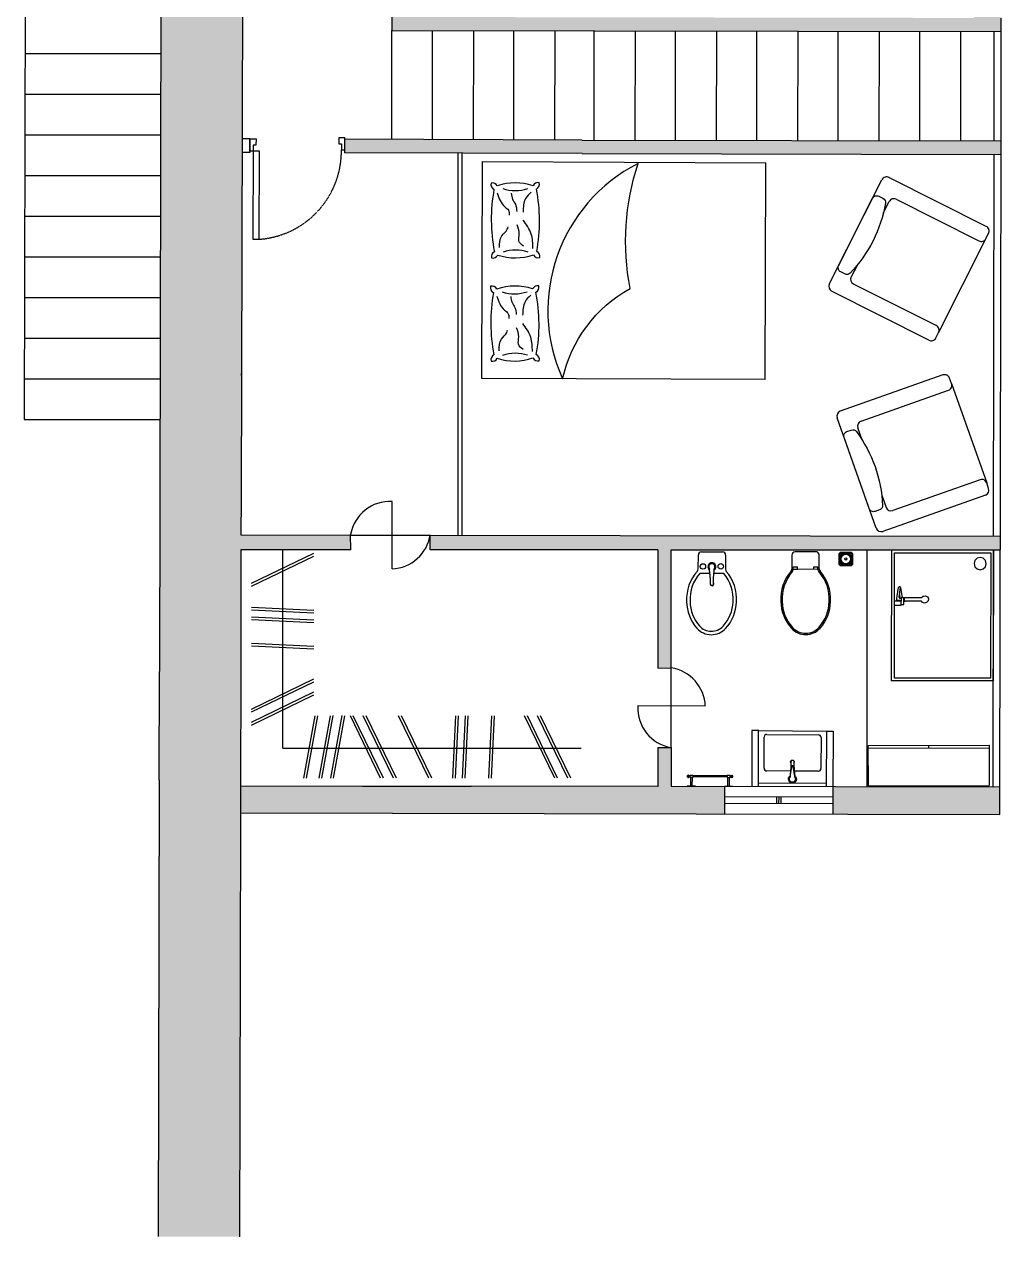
# Model space of a CAD drawing. Header units: millimetres. Extents: x 10227 to 13232, y 2 to 9351.
# Drawn here: x 10227 to 10948, y 585 to 1480 of the extents above; entities that cross this region are included whole.
import ezdxf

# ---------------------------------------------------------------- set-up
doc = ezdxf.new("R2010")
doc.units = ezdxf.units.MM
doc.linetypes.add('HIDDEN', pattern=[0.375, 0.25, -0.125])
for name, color, linetype in [('A-DOOR-FULL', 3, 'Continuous'), ('A-FLOOR-STRS', 3, 'Continuous'), ('A-FURN', 9, 'Continuous'), ('A-GLAZ-FULL', 4, 'Continuous'), ('A-WALL-FULL-EXTR', 1, 'Continuous'), ('A-WALL-FULL-INTR', 2, 'Continuous'), ('campiture muri sezionati', 253, 'Continuous')]:
    doc.layers.add(name, color=color, linetype=linetype)

msp = doc.modelspace()

# ---------------------------------------------------------------- hatches: boundary and pattern name
at = {"layer": 'campiture muri sezionati', "true_color": 0x636466}
h = msp.add_hatch(color=251, dxfattribs=at)
h.dxf.hatch_style = 1
h.paths.add_polyline_path([(10328.37, 1789.99), (10328.21, 1709.02), (10326.81, 1002.22), (10326.66, 922.22), (10325.99, 585.39), (10385.99, 585.28), (10386.38, 781.87), (10386.61, 897.98), (10386.65, 897.98), (10386.65, 917.98), (10386.81, 1002.1), (10387.07, 1129.4), (10387.88, 1385.23), (10387.81, 1385.23), (10387.84, 1395.23), (10388.37, 1550.7), (10388.31, 1550.7), (10388.34, 1559.7), (10388.91, 1708.9), (10388.96, 1774.82), (10388.96, 1784.82), (10388.95, 1789.81), (10380.16, 1789.79)])
h = msp.add_hatch(color=251, dxfattribs=at)
h.dxf.hatch_style = 1
h.paths.add_polyline_path([(10463.58, 1394.97), (10463.55, 1387.09), (10463.44, 1387.09), (10463.44, 1384.97), (10638.6, 1384.37), (10947.5, 1383.75), (10947.48, 1393.76), (10638.62, 1394.37)])
h.paths.add_polyline_path([(10927.99, 1563.59), (10927.66, 1484.5), (10499.17, 1485.22), (10498.37, 1485.22), (10498.24, 1475.36), (10498.24, 1475.22), (10947.66, 1474.49), (10947.66, 1484.36), (10948, 1563.5)])
h = msp.add_hatch(color=251, dxfattribs=at)
h.dxf.hatch_style = 1
h.paths.add_polyline_path([(10387.01, 1103.15), (10386.99, 1092.17), (10467.92, 1092.17), (10467.8, 1102.99)])
h = msp.add_hatch(color=251, dxfattribs=at)
h.dxf.hatch_style = 1
h.paths.add_polyline_path([(10526.53, 1102.88), (10526.51, 1092.17), (10694.29, 1092.17), (10694.48, 1004.85), (10704.31, 1004.93), (10704.34, 1091.98), (10946.95, 1092.1), (10946.96, 1102.05)])
h = msp.add_hatch(color=251, dxfattribs=at)
h.dxf.hatch_style = 1
h.paths.add_polyline_path([(10743.49, 897.28), (10743.53, 917.28), (10704.17, 917.35), (10704.17, 946.15), (10694.47, 946.15), (10694.47, 917.37), (10556.65, 917.65), (10476.61, 917.8), (10386.65, 917.98), (10386.65, 897.98)])
h = msp.add_hatch(color=251, dxfattribs=at)
h.dxf.hatch_style = 1
h.paths.add_polyline_path([(10946.57, 896.87), (10946.61, 916.87), (10823.53, 917.12), (10823.49, 897.12)])

# ---------------------------------------------------------------- linework, layer by layer
for p, q in [((10848.48, 1092.05), (10848.48, 917.07)), ((10894.14, 945.91), (10894.13, 947.85)), ((10938.64, 947.96), (10938.75, 918.29))]:
    msp.add_line(p, q)
at = {"layer": 'A-DOOR-FULL', "ltscale": 0.1}
for p, q in [((10498.41, 1078.05), (10498.52, 1127.82)), ((10729.42, 976.76), (10679.65, 976.88))]:
    msp.add_line(p, q, dxfattribs=at)
at = {"layer": 'A-DOOR-FULL'}
for p, q in [((10467.8, 1102.99), (10526.53, 1102.88)), ((10704.17, 946.15), (10704.31, 1004.93))]:
    msp.add_line(p, q, dxfattribs=at)
for points in [[(10461.05, 1387.1), (10463.55, 1387.09), (10463.58, 1396.09), (10459.08, 1396.1), (10459.07, 1391.6), (10461.07, 1391.6), (10461.05, 1387.1)], [(10396.07, 1386.2), (10393.57, 1386.21), (10393.6, 1395.21), (10398.1, 1395.19), (10398.08, 1390.69), (10396.08, 1390.7), (10396.07, 1386.2)], [(10400.36, 1321.18), (10400.57, 1386.18), (10396.07, 1386.2), (10395.86, 1321.2), (10400.36, 1321.18)]]:
    msp.add_lwpolyline(points, dxfattribs=at)
at = {"layer": 'A-DOOR-FULL', "linetype": 'HIDDEN'}
msp.add_arc((10395.77, 1386.33), 65.3, 274.02475, 0.676, dxfattribs=at)
at = {"layer": 'A-DOOR-FULL', "ltscale": 0.1}
for centre, start, end in [((10497.13, 1098.05), 87.31489, 169.8739), ((10497.15, 1107.82), 272.41845, 350.99411), ((10699.65, 975.5), 2.41845, 80.99411), ((10709.41, 975.48), 177.31489, 259.8739)]:
    msp.add_arc(centre, 29.8, start, end, dxfattribs=at)
at = {"layer": 'A-FLOOR-STRS'}
for p, q in [((10228.37, 1789.72), (10227.2, 1188.34)), ((10498.24, 1394.85), (10498.24, 1475.22)), ((10528.21, 1394.75), (10528.21, 1475.18)), ((10558.37, 1475.32), (10558.21, 1394.6)), ((10588.2, 1394.47), (10588.2, 1475.08)), ((10618.36, 1475.13), (10618.2, 1394.41)), ((10647.5, 1394.35), (10647.5, 1475.06)), ((10677.66, 1475.01), (10677.5, 1394.29)), ((10707.5, 1394.23), (10707.5, 1474.94)), ((10737.66, 1474.89), (10737.5, 1394.17)), ((10767.49, 1394.11), (10767.49, 1474.82)), ((10797.65, 1474.77), (10797.49, 1394.05)), ((10827.49, 1393.99), (10827.49, 1474.7)), ((10857.65, 1474.66), (10857.49, 1393.94)), ((10887.49, 1393.88), (10887.49, 1474.59)), ((10917.65, 1474.54), (10917.49, 1393.82)), ((10227.73, 1458.34), (10327.72, 1458.14)), ((10227.67, 1428.34), (10327.66, 1428.14)), ((10227.61, 1398.34), (10327.6, 1398.14)), ((10227.55, 1368.34), (10327.54, 1368.14)), ((10227.49, 1338.34), (10327.48, 1338.15)), ((10227.43, 1308.34), (10327.42, 1308.15)), ((10227.37, 1278.34), (10327.36, 1278.15)), ((10227.31, 1248.34), (10327.3, 1248.15)), ((10227.26, 1218.34), (10327.24, 1218.15)), ((10227.2, 1188.34), (10327.18, 1188.34))]:
    msp.add_line(p, q, dxfattribs=at)
at = {"layer": 'A-FURN'}
for p, q in [((10547.07, 1102.88), (10547.07, 1384.75)), ((10550.11, 1103.16), (10550.11, 1384.74)), ((10564.61, 1218.47), (10565.14, 1378.47)), ((10565.14, 1378.47), (10774.14, 1377.69)), ((10773.61, 1217.69), (10774.14, 1377.69)), ((10820.86, 1288.06), (10859.69, 1365.13)), ((10860.68, 1340.42), (10865, 1349.01)), ((10936.35, 1321.7), (10901.38, 1252.3)), ((10894.27, 1246.76), (10822.57, 1282.89)), ((10773.61, 1217.69), (10564.61, 1218.47)), ((10911.02, 1214.69), (10936.91, 1141.42)), ((10855.37, 1108.06), (10826.62, 1189.42)), ((10845.13, 1173.03), (10841.93, 1182.1)), ((10935.99, 1132.46), (10860.28, 1105.71)), ((10417.79, 945.86), (10417.79, 1092.17)), ((10866.82, 995.47), (10866.96, 1091.97)), ((10866.96, 1091.97), (10941.96, 1091.82)), ((10941.96, 1091.82), (10941.73, 995.32)), ((10394.8, 1067.43), (10440.78, 1089.69)), ((10394.8, 1065.25), (10440.78, 1087.51)), ((10724.16, 1077.97), (10724.27, 1088.3)), ((10726.66, 1090.65), (10742.05, 1090.49)), ((10744.4, 1088.1), (10744.29, 1077.76)), ((10793.25, 1088.25), (10793.28, 1077.91)), ((10796.2, 1090.62), (10795.61, 1090.62)), ((10810.41, 1090.67), (10796.2, 1090.62)), ((10811, 1090.67), (10810.41, 1090.67)), ((10813.41, 1077.97), (10813.38, 1088.31)), ((10828.03, 1089.31), (10829.03, 1090.31)), ((10828.06, 1081.31), (10828.03, 1089.31)), ((10828.53, 1089.1), (10829.24, 1089.81)), ((10828.56, 1081.52), (10828.53, 1089.1)), ((10829.03, 1090.31), (10837.03, 1090.34)), ((10829.24, 1089.81), (10836.82, 1089.84)), ((10829.53, 1088.69), (10829.66, 1088.81)), ((10829.56, 1081.94), (10829.53, 1088.69)), ((10829.66, 1088.81), (10836.41, 1088.83)), ((10836.4, 1087.09), (10836.52, 1086.96)), ((10836.53, 1088.71), (10836.56, 1081.96)), ((10836.82, 1089.84), (10837.53, 1089.13)), ((10837.03, 1090.34), (10838.03, 1089.34)), ((10837.53, 1089.13), (10837.56, 1081.55)), ((10838.03, 1089.34), (10838.06, 1081.34)), ((10868.82, 997.47), (10868.96, 1089.97)), ((10868.96, 1089.97), (10939.96, 1089.83)), ((10928.11, 1084.09), (10927.56, 1081.93)), ((10928.91, 1084.92), (10928.11, 1084.09)), ((10928.91, 1084.92), (10929.98, 1085.87)), ((10932.05, 1086.4), (10929.98, 1085.87)), ((10934.36, 1085.85), (10932.05, 1086.4)), ((10936.05, 1084.11), (10934.36, 1085.85)), ((10936.56, 1081.83), (10936.05, 1084.11)), ((10939.96, 1089.83), (10939.82, 997.33)), ((10793.28, 1077.91), (10813.41, 1077.97)), ((10794.27, 1079.41), (10797.27, 1079.42)), ((10794.28, 1077.91), (10794.27, 1079.41)), ((10794.28, 1077.91), (10797.28, 1077.92)), ((10797.28, 1077.92), (10797.27, 1079.42)), ((10809.4, 1079.46), (10812.4, 1079.47)), ((10809.41, 1077.96), (10809.4, 1079.46)), ((10812.41, 1077.97), (10812.4, 1079.47)), ((10829.06, 1080.31), (10828.06, 1081.31)), ((10829.27, 1080.81), (10828.56, 1081.52)), ((10837.06, 1080.34), (10829.06, 1080.31)), ((10836.85, 1080.84), (10829.27, 1080.81)), ((10829.68, 1081.81), (10829.56, 1081.94)), ((10836.43, 1081.83), (10829.68, 1081.81)), ((10836.56, 1081.96), (10836.43, 1081.83)), ((10837.56, 1081.55), (10836.85, 1080.84)), ((10838.06, 1081.34), (10837.06, 1080.34)), ((10927.56, 1081.93), (10928.1, 1079.65)), ((10928.1, 1079.65), (10929.79, 1077.95)), ((10929.79, 1077.95), (10932.07, 1077.36)), ((10932.07, 1077.36), (10934.35, 1077.95)), ((10934.35, 1077.95), (10936.04, 1079.63)), ((10936.04, 1079.63), (10936.56, 1081.83)), ((10871.89, 1064.34), (10872.01, 1064.66)), ((10872.01, 1064.66), (10872.28, 1064.89)), ((10872.28, 1064.89), (10872.6, 1064.96)), ((10872.6, 1064.96), (10872.9, 1064.92)), ((10872.9, 1064.92), (10873.16, 1064.73)), ((10873.16, 1064.73), (10873.36, 1064.39)), ((10870.6, 1055.57), (10870.71, 1056.42)), ((10870.71, 1056.42), (10870.92, 1057.79)), ((10870.92, 1057.79), (10871.4, 1061.06)), ((10871.4, 1061.06), (10871.89, 1064.34)), ((10872.29, 1057.27), (10873.33, 1064.28)), ((10872.29, 1057.27), (10872.37, 1056.87)), ((10872.37, 1056.87), (10872.68, 1056.52)), ((10872.57, 1059.16), (10872.94, 1056.45)), ((10872.68, 1056.52), (10873.14, 1056.39)), ((10873.14, 1056.39), (10873.89, 1056.39)), ((10873.36, 1064.39), (10874.58, 1056.66)), ((10873.36, 1064.39), (10873.36, 1064.39)), ((10875.89, 1056.66), (10873.89, 1056.66)), ((10873.89, 1056.66), (10873.89, 1054.16)), ((10875.89, 1053.66), (10875.89, 1056.66)), ((10875.89, 1056.39), (10876.11, 1056.39)), ((10876.11, 1056.95), (10876.11, 1054.15)), ((10876.11, 1056.95), (10888.89, 1056.93)), ((10888.89, 1056.93), (10890.07, 1057.98)), ((10890.07, 1057.98), (10891.74, 1058.24)), ((10891.74, 1058.24), (10893.25, 1057.46)), ((10893.25, 1057.46), (10893.95, 1056.1)), ((10893.95, 1056.1), (10893.8, 1054.38)), ((10394.8, 1049.67), (10440.78, 1047.45)), ((10394.8, 1047.7), (10440.78, 1045.48)), ((10868.88, 1051.17), (10873.88, 1051.16)), ((10873.89, 1054.16), (10868.89, 1054.17)), ((10870.67, 1055.18), (10870.6, 1055.57)), ((10870.99, 1054.82), (10870.67, 1055.18)), ((10871.45, 1054.7), (10870.99, 1054.82)), ((10872.78, 1054.7), (10871.45, 1054.7)), ((10872.78, 1054.7), (10873.89, 1054.69)), ((10873.13, 1054.25), (10873.06, 1054.16)), ((10873.13, 1054.69), (10873.17, 1054.46)), ((10873.17, 1054.46), (10873.13, 1054.25)), ((10873.88, 1051.16), (10873.89, 1054.16)), ((10873.88, 1051.66), (10875.88, 1051.66)), ((10875.88, 1051.66), (10875.89, 1053.66)), ((10875.89, 1054.69), (10876.11, 1054.69)), ((10876.11, 1054.68), (10876.1, 1054.69)), ((10876.11, 1054.15), (10876.91, 1054.15)), ((10888.89, 1054.13), (10876.91, 1054.15)), ((10889.5, 1053.32), (10888.89, 1054.13)), ((10890.93, 1052.74), (10889.5, 1053.32)), ((10892.64, 1053.11), (10890.93, 1052.74)), ((10893.8, 1054.38), (10892.64, 1053.11)), ((10394.8, 1042.6), (10440.78, 1040.38)), ((10394.8, 1040.63), (10440.78, 1038.41)), ((10394.8, 1023.16), (10440.78, 1020.94)), ((10394.8, 1021.19), (10440.78, 1018.97)), ((10394.69, 974.59), (10440.78, 996.9)), ((10394.8, 972.46), (10440.78, 994.72)), ((10941.82, 995.32), (10866.82, 995.47)), ((10939.82, 997.33), (10868.82, 997.47)), ((10394.69, 964.89), (10440.78, 987.2)), ((10394.8, 962.76), (10440.78, 985.01)), ((10433.33, 923.62), (10441.6, 969.64)), ((10435.34, 923.65), (10443.59, 969.64)), ((10444.65, 923.65), (10452.9, 969.64)), ((10446.64, 923.65), (10454.93, 969.83)), ((10453.34, 923.65), (10461.63, 969.83)), ((10455.34, 923.65), (10463.6, 969.64)), ((10489.91, 923.65), (10467.66, 969.64)), ((10492.1, 923.65), (10469.84, 969.64)), ((10499.43, 923.65), (10477.17, 969.64)), ((10501.61, 923.65), (10479.35, 969.64)), ((10525.51, 923.65), (10503.26, 969.64)), ((10527.7, 923.65), (10505.44, 969.64)), ((10543.28, 923.65), (10545.5, 969.64)), ((10545.24, 923.65), (10547.46, 969.64)), ((10550.35, 923.65), (10552.57, 969.64)), ((10552.32, 923.65), (10554.54, 969.64)), ((10569.79, 923.65), (10572.01, 969.64)), ((10571.76, 923.65), (10573.98, 969.64)), ((10618.36, 923.55), (10596.05, 969.64)), ((10620.49, 923.65), (10598.23, 969.64)), ((10628.06, 923.55), (10605.75, 969.64)), ((10630.19, 923.65), (10607.93, 969.64)), ((10768.59, 917.25), (10768.75, 958.79)), ((10768.75, 958.79), (10818.75, 958.37)), ((10818.75, 958.37), (10818.57, 917.15)), ((10772.72, 930.95), (10772.81, 953.95)), ((10774.81, 955.94), (10812.8, 955.6)), ((10814.78, 953.58), (10814.72, 930.79)), ((10417.79, 945.86), (10637.79, 945.86)), ((10716.3, 924.37), (10716.31, 925.56)), ((10716.47, 924.37), (10716.3, 924.37)), ((10716.31, 925.56), (10716.48, 925.55)), ((10716.47, 924.37), (10716.48, 925.55)), ((10717.15, 924.37), (10717.16, 925.55)), ((10717.32, 924.37), (10717.15, 924.37)), ((10717.16, 925.55), (10717.32, 925.55)), ((10717.32, 924.37), (10717.32, 925.55)), ((10717.82, 924.36), (10717.83, 925.55)), ((10718.25, 924.36), (10717.82, 924.36)), ((10717.83, 925.55), (10718.25, 925.54)), ((10718.25, 925.54), (10718.26, 925.79)), ((10718.25, 924.36), (10718.25, 925.54)), ((10718.25, 924.11), (10718.25, 924.36)), ((10720.27, 924.1), (10718.25, 924.11)), ((10718.26, 925.79), (10720.28, 925.78)), ((10718.63, 917.85), (10718.67, 924.11)), ((10719.82, 917.84), (10719.85, 924.1)), ((10720.28, 925.53), (10720.27, 924.35)), ((10720.44, 924.35), (10720.27, 924.35)), ((10720.27, 924.35), (10720.27, 924.1)), ((10720.28, 925.78), (10720.28, 925.53)), ((10720.28, 925.53), (10720.45, 925.53)), ((10720.44, 924.43), (10720.45, 925.45)), ((10720.44, 924.43), (10720.44, 924.35)), ((10720.45, 925.53), (10720.45, 925.45)), ((10745.62, 925.45), (10745.45, 925.45)), ((10745.45, 925.45), (10745.45, 925.36)), ((10745.45, 924.35), (10745.45, 925.36)), ((10745.45, 924.35), (10745.45, 924.26)), ((10745.45, 924.26), (10745.62, 924.26)), ((10747.65, 925.69), (10745.62, 925.7)), ((10745.62, 925.7), (10745.62, 925.45)), ((10745.62, 925.45), (10745.62, 924.26)), ((10745.62, 924.26), (10745.62, 924.01)), ((10745.62, 924.01), (10747.64, 924.01)), ((10746.03, 917.75), (10746.04, 924.01)), ((10747.21, 917.75), (10747.22, 924.01)), ((10747.64, 924.01), (10747.65, 924.26)), ((10747.65, 925.44), (10747.65, 925.69)), ((10747.65, 924.26), (10747.65, 925.44)), ((10748.07, 925.44), (10747.65, 925.44)), ((10747.65, 924.26), (10748.07, 924.26)), ((10748.07, 924.26), (10748.07, 925.44)), ((10748.57, 924.26), (10748.58, 925.44)), ((10748.57, 924.26), (10748.74, 924.26)), ((10748.74, 925.44), (10748.58, 925.44)), ((10748.74, 924.26), (10748.74, 925.44)), ((10749.42, 924.26), (10749.42, 925.44)), ((10749.59, 925.44), (10749.42, 925.44)), ((10749.42, 924.26), (10749.59, 924.26)), ((10749.59, 924.26), (10749.59, 925.44)), ((10792.26, 928.9), (10774.71, 928.94)), ((10812.71, 928.8), (10795.02, 928.89)), ((10722.18, 917.83), (10716.27, 917.86)), ((10716.27, 917.86), (10716.27, 917.36)), ((10722.18, 917.34), (10722.18, 917.83)), ((10743.66, 917.3), (10743.67, 917.76)), ((10743.67, 917.76), (10749.58, 917.75)), ((10749.58, 917.75), (10749.58, 917.29)), ((10768.59, 920.11), (10818.6, 919.92))]:
    msp.add_line(p, q, dxfattribs=at)
at = {"layer": 'A-FURN', "ltscale": 0.1}
for p, q in [((10732.79, 1074.66), (10725.41, 1074.73)), ((10732.27, 1078.53), (10732.52, 1077.76)), ((10742.98, 1074.55), (10735.75, 1074.63)), ((10763.8, 958.81), (10763.71, 947.82)), ((10768.8, 958.79), (10763.8, 958.81)), ((10818.7, 958.34), (10823.69, 958.26)), ((10823.69, 958.26), (10823.53, 917.14)), ((10763.71, 947.82), (10763.6, 917.26)), ((10849.62, 947.73), (10938.64, 947.96)), ((10849.73, 918.07), (10849.62, 947.73)), ((10849.63, 945.73), (10938.65, 946.1)), ((10745.45, 924.35), (10720.44, 924.49)), ((10745.45, 925.36), (10720.45, 925.4)), ((10795.59, 923.97), (10795.35, 924.74)), ((10849.73, 918.07), (10938.75, 918.29))]:
    msp.add_line(p, q, dxfattribs=at)
at = {"layer": 'A-FURN', "ltscale": 4}
for p, q in [((10732.53, 1077.7), (10732.52, 1077.76)), ((10732.54, 1077.63), (10732.53, 1077.7)), ((10732.55, 1077.56), (10732.54, 1077.63)), ((10732.55, 1077.49), (10732.55, 1077.56)), ((10732.55, 1077.43), (10732.55, 1077.49)), ((10732.56, 1077.36), (10732.55, 1077.43)), ((10732.56, 1077.29), (10732.56, 1077.36)), ((10732.56, 1077.22), (10732.56, 1077.29)), ((10732.56, 1077.15), (10732.56, 1077.22)), ((10732.56, 1077.09), (10732.56, 1077.15)), ((10732.56, 1077.02), (10732.56, 1077.09)), ((10732.56, 1076.95), (10732.56, 1077.02)), ((10732.56, 1076.88), (10732.56, 1076.95)), ((10732.56, 1076.81), (10732.56, 1076.88)), ((10732.57, 1076.74), (10732.56, 1076.81)), ((10732.57, 1076.68), (10732.57, 1076.74)), ((10732.57, 1076.61), (10732.57, 1076.68)), ((10732.58, 1076.54), (10732.57, 1076.61)), ((10732.58, 1076.47), (10732.58, 1076.54)), ((10732.59, 1076.41), (10732.58, 1076.47)), ((10732.6, 1076.34), (10732.59, 1076.41)), ((10732.6, 1076.27), (10732.6, 1076.34)), ((10732.61, 1076.21), (10732.6, 1076.27)), ((10732.62, 1076.14), (10732.61, 1076.21)), ((10732.63, 1076.07), (10732.62, 1076.14)), ((10732.63, 1076.01), (10732.63, 1076.07)), ((10732.64, 1075.94), (10732.63, 1076.01)), ((10732.65, 1075.87), (10732.64, 1075.94)), ((10732.66, 1075.8), (10732.65, 1075.87)), ((10732.67, 1075.74), (10732.66, 1075.8)), ((10732.68, 1075.67), (10732.67, 1075.74)), ((10732.69, 1075.6), (10732.68, 1075.67)), ((10732.7, 1075.54), (10732.69, 1075.6)), ((10732.71, 1075.47), (10732.7, 1075.54)), ((10732.71, 1075.4), (10732.71, 1075.47)), ((10732.72, 1075.34), (10732.71, 1075.4)), ((10732.73, 1075.27), (10732.72, 1075.34)), ((10732.76, 1074.99), (10732.73, 1075.27)), ((10732.79, 1074.72), (10732.76, 1074.99)), ((10732.82, 1074.44), (10732.79, 1074.72)), ((10732.85, 1074.17), (10732.82, 1074.44)), ((10732.88, 1073.89), (10732.85, 1074.17)), ((10732.9, 1073.62), (10732.88, 1073.89)), ((10732.93, 1073.34), (10732.9, 1073.62)), ((10735.64, 1073.36), (10735.66, 1073.64)), ((10735.66, 1073.64), (10735.69, 1073.92)), ((10735.69, 1073.92), (10735.71, 1074.21)), ((10735.71, 1074.21), (10735.74, 1074.49)), ((10735.74, 1074.49), (10735.77, 1074.77)), ((10735.77, 1074.77), (10735.8, 1075.05)), ((10735.8, 1075.05), (10735.83, 1075.33)), ((10735.83, 1075.33), (10735.85, 1075.62)), ((10735.85, 1075.62), (10735.94, 1076.45)), ((10735.94, 1076.45), (10735.96, 1076.63)), ((10735.96, 1077.52), (10735.97, 1077.59)), ((10735.96, 1077.45), (10735.96, 1077.52)), ((10735.96, 1077.38), (10735.96, 1077.45)), ((10735.96, 1077.32), (10735.96, 1077.38)), ((10735.96, 1077.25), (10735.96, 1077.32)), ((10735.96, 1077.18), (10735.96, 1077.25)), ((10735.96, 1077.11), (10735.96, 1077.18)), ((10735.96, 1077.04), (10735.96, 1077.11)), ((10735.96, 1076.97), (10735.96, 1077.04)), ((10735.96, 1076.91), (10735.96, 1076.97)), ((10735.96, 1076.84), (10735.96, 1076.91)), ((10735.96, 1076.77), (10735.96, 1076.84)), ((10735.96, 1076.7), (10735.96, 1076.77)), ((10735.96, 1076.63), (10735.96, 1076.7)), ((10735.97, 1077.66), (10735.98, 1077.72)), ((10735.97, 1077.59), (10735.97, 1077.66)), ((10735.98, 1077.72), (10735.99, 1077.79)), ((10735.99, 1077.79), (10736, 1077.86)), ((10736, 1077.86), (10736.01, 1077.93)), ((10736.01, 1077.93), (10736.02, 1077.99)), ((10736.02, 1077.99), (10736.03, 1078.02)), ((10736.03, 1078.02), (10736.04, 1078.05)), ((10736.04, 1078.05), (10736.05, 1078.08)), ((10736.05, 1078.08), (10736.06, 1078.11)), ((10736.06, 1078.11), (10736.07, 1078.13)), ((10736.07, 1078.13), (10736.08, 1078.16)), ((10736.08, 1078.16), (10736.09, 1078.19)), ((10736.09, 1078.19), (10736.1, 1078.22)), ((10736.1, 1078.22), (10736.11, 1078.25)), ((10736.11, 1078.25), (10736.12, 1078.27)), ((10736.12, 1078.27), (10736.13, 1078.3)), ((10736.13, 1078.3), (10736.14, 1078.33)), ((10736.14, 1078.33), (10736.15, 1078.36)), ((10736.15, 1078.36), (10736.16, 1078.38)), ((10736.16, 1078.38), (10736.18, 1078.41)), ((10736.18, 1078.41), (10736.19, 1078.44)), ((10736.19, 1078.44), (10736.2, 1078.47)), ((10736.2, 1078.47), (10736.21, 1078.49)), ((10736.21, 1078.49), (10736.22, 1078.52)), ((10736.22, 1078.52), (10736.23, 1078.55)), ((10732.96, 1073.07), (10732.93, 1073.34)), ((10732.99, 1072.79), (10732.96, 1073.07)), ((10733.02, 1072.52), (10732.99, 1072.79)), ((10733.04, 1072.24), (10733.02, 1072.52)), ((10733.07, 1071.97), (10733.04, 1072.24)), ((10733.09, 1071.69), (10733.07, 1071.97)), ((10733.11, 1071.42), (10733.09, 1071.69)), ((10733.13, 1071.14), (10733.11, 1071.42)), ((10733.15, 1070.86), (10733.13, 1071.14)), ((10733.17, 1070.59), (10733.15, 1070.86)), ((10733.18, 1070.31), (10733.17, 1070.59)), ((10733.19, 1070.04), (10733.18, 1070.31)), ((10733.2, 1069.76), (10733.19, 1070.04)), ((10733.21, 1069.67), (10733.2, 1069.76)), ((10733.21, 1069.58), (10733.21, 1069.67)), ((10733.21, 1069.49), (10733.21, 1069.58)), ((10733.21, 1069.4), (10733.21, 1069.49)), ((10733.22, 1069.31), (10733.21, 1069.4)), ((10733.22, 1069.22), (10733.22, 1069.31)), ((10733.22, 1069.13), (10733.22, 1069.22)), ((10733.22, 1069.03), (10733.22, 1069.13)), ((10733.23, 1068.94), (10733.22, 1069.03)), ((10733.23, 1068.85), (10733.23, 1068.94)), ((10733.23, 1068.76), (10733.23, 1068.85)), ((10733.23, 1068.67), (10733.23, 1068.76)), ((10733.24, 1068.58), (10733.23, 1068.67)), ((10733.24, 1068.49), (10733.24, 1068.58)), ((10733.24, 1068.4), (10733.24, 1068.49)), ((10733.24, 1068.31), (10733.24, 1068.4)), ((10733.24, 1068.22), (10733.24, 1068.31)), ((10733.24, 1068.13), (10733.24, 1068.22)), ((10733.25, 1068.04), (10733.24, 1068.13)), ((10733.24, 1067.62), (10733.25, 1067.68)), ((10733.24, 1067.57), (10733.24, 1067.62)), ((10733.24, 1067.51), (10733.24, 1067.57)), ((10733.24, 1067.46), (10733.24, 1067.51)), ((10733.24, 1067.4), (10733.24, 1067.46)), ((10733.24, 1067.34), (10733.24, 1067.4)), ((10733.24, 1067.29), (10733.24, 1067.34)), ((10733.24, 1067.23), (10733.24, 1067.29)), ((10733.24, 1067.18), (10733.24, 1067.23)), ((10733.24, 1067.12), (10733.24, 1067.18)), ((10733.24, 1067.07), (10733.24, 1067.12)), ((10733.25, 1067.01), (10733.24, 1067.07)), ((10733.25, 1067.95), (10733.25, 1068.04)), ((10733.25, 1067.89), (10733.25, 1067.95)), ((10733.25, 1067.84), (10733.25, 1067.89)), ((10733.25, 1067.79), (10733.25, 1067.84)), ((10733.25, 1067.73), (10733.25, 1067.79)), ((10733.25, 1067.68), (10733.25, 1067.73)), ((10733.25, 1066.96), (10733.25, 1067.01)), ((10733.25, 1066.91), (10733.25, 1066.96)), ((10733.26, 1066.85), (10733.25, 1066.91)), ((10733.26, 1066.82), (10733.26, 1066.85)), ((10733.27, 1066.79), (10733.26, 1066.82)), ((10733.27, 1066.76), (10733.27, 1066.79)), ((10733.28, 1066.73), (10733.27, 1066.76)), ((10733.28, 1066.7), (10733.28, 1066.73)), ((10733.29, 1066.67), (10733.28, 1066.7)), ((10733.3, 1066.63), (10733.29, 1066.67)), ((10733.31, 1066.6), (10733.3, 1066.63)), ((10733.31, 1066.57), (10733.31, 1066.6)), ((10733.32, 1066.54), (10733.31, 1066.57)), ((10733.33, 1066.51), (10733.32, 1066.54)), ((10733.34, 1066.48), (10733.33, 1066.51)), ((10733.35, 1066.44), (10733.34, 1066.48)), ((10733.35, 1066.41), (10733.35, 1066.44)), ((10733.36, 1066.38), (10733.35, 1066.41)), ((10733.37, 1066.35), (10733.36, 1066.38)), ((10733.38, 1066.32), (10733.37, 1066.35)), ((10733.39, 1066.29), (10733.38, 1066.32)), ((10733.39, 1066.26), (10733.39, 1066.29)), ((10733.4, 1066.23), (10733.39, 1066.26)), ((10735.28, 1066.24), (10735.29, 1066.27)), ((10735.29, 1066.27), (10735.3, 1066.3)), ((10735.3, 1066.3), (10735.31, 1066.33)), ((10735.31, 1066.37), (10735.32, 1066.4)), ((10735.31, 1066.33), (10735.31, 1066.37)), ((10735.32, 1066.4), (10735.33, 1066.43)), ((10735.33, 1066.43), (10735.34, 1066.46)), ((10735.34, 1066.46), (10735.35, 1066.49)), ((10735.35, 1066.52), (10735.36, 1066.55)), ((10735.35, 1066.49), (10735.35, 1066.52)), ((10735.36, 1066.55), (10735.37, 1066.59)), ((10735.37, 1066.59), (10735.38, 1066.62)), ((10735.38, 1066.65), (10735.39, 1066.68)), ((10735.38, 1066.62), (10735.38, 1066.65)), ((10735.39, 1066.68), (10735.4, 1066.71)), ((10735.4, 1066.74), (10735.41, 1066.78)), ((10735.4, 1066.71), (10735.4, 1066.74)), ((10735.41, 1066.78), (10735.42, 1066.81)), ((10735.42, 1069.26), (10735.43, 1069.36)), ((10735.42, 1069.16), (10735.42, 1069.26)), ((10735.42, 1069.06), (10735.42, 1069.16)), ((10735.42, 1068.96), (10735.42, 1069.06)), ((10735.42, 1068.86), (10735.42, 1068.96)), ((10735.42, 1068.76), (10735.42, 1068.86)), ((10735.42, 1068.66), (10735.42, 1068.76)), ((10735.42, 1068.56), (10735.42, 1068.66)), ((10735.42, 1068.46), (10735.42, 1068.56)), ((10735.42, 1068.36), (10735.42, 1068.46)), ((10735.42, 1068.26), (10735.42, 1068.36)), ((10735.42, 1068.16), (10735.42, 1068.26)), ((10735.42, 1068.06), (10735.42, 1068.16)), ((10735.42, 1067.96), (10735.42, 1068.06)), ((10735.42, 1067.91), (10735.42, 1067.96)), ((10735.42, 1067.86), (10735.42, 1067.91)), ((10735.42, 1067.8), (10735.42, 1067.86)), ((10735.42, 1067.75), (10735.42, 1067.8)), ((10735.42, 1067.7), (10735.42, 1067.75)), ((10735.43, 1067.64), (10735.42, 1067.7)), ((10735.42, 1066.87), (10735.43, 1066.92)), ((10735.42, 1066.84), (10735.42, 1066.87)), ((10735.42, 1066.81), (10735.42, 1066.84)), ((10735.43, 1069.86), (10735.44, 1069.96)), ((10735.43, 1069.76), (10735.43, 1069.86)), ((10735.43, 1069.66), (10735.43, 1069.76)), ((10735.43, 1069.56), (10735.43, 1069.66)), ((10735.43, 1069.46), (10735.43, 1069.56)), ((10735.43, 1069.36), (10735.43, 1069.46)), ((10735.43, 1067.58), (10735.43, 1067.64)), ((10735.43, 1067.53), (10735.43, 1067.58)), ((10735.43, 1067.47), (10735.43, 1067.53)), ((10735.43, 1067.42), (10735.43, 1067.47)), ((10735.44, 1067.36), (10735.43, 1067.42)), ((10735.43, 1067.03), (10735.44, 1067.08)), ((10735.43, 1066.98), (10735.43, 1067.03)), ((10735.43, 1066.92), (10735.43, 1066.98)), ((10735.44, 1070.25), (10735.45, 1070.53)), ((10735.44, 1069.96), (10735.44, 1070.25)), ((10735.44, 1067.31), (10735.44, 1067.36)), ((10735.44, 1067.25), (10735.44, 1067.31)), ((10735.44, 1067.19), (10735.44, 1067.25)), ((10735.44, 1067.14), (10735.44, 1067.19)), ((10735.44, 1067.08), (10735.44, 1067.14)), ((10735.45, 1070.53), (10735.46, 1070.81)), ((10735.46, 1070.81), (10735.48, 1071.09)), ((10735.48, 1071.09), (10735.49, 1071.38)), ((10735.49, 1071.38), (10735.51, 1071.66)), ((10735.51, 1071.66), (10735.53, 1071.94)), ((10735.53, 1071.94), (10735.55, 1072.23)), ((10735.55, 1072.23), (10735.57, 1072.51)), ((10735.57, 1072.51), (10735.59, 1072.79)), ((10735.59, 1072.79), (10735.61, 1073.08)), ((10735.61, 1073.08), (10735.64, 1073.36))]:
    msp.add_line(p, q, dxfattribs=at)
at = {"layer": 'A-FURN'}
for points in [[(10674.02, 1284.92, -0.129648), (10679.9, 1377.15, 0.401009), (10624.14, 1218.22, -0.214426)], [(10827.74, 1301.71), (10852.81, 1351.48, -0.414214), (10857.34, 1352.98), (10860.44, 1351.42, -0.329828), (10862.25, 1347.84, -0.149308), (10836.28, 1296.3, -0.329828), (10832.33, 1295.62), (10829.23, 1297.18, -0.414214)], [(10850.28, 1122.46), (10831.71, 1175.02, -0.414214), (10833.76, 1179.32), (10837.03, 1180.47, -0.329828), (10840.87, 1179.3, -0.149308), (10860.1, 1124.89, -0.329828), (10857.85, 1121.56), (10854.58, 1120.41, -0.414214)]]:
    msp.add_lwpolyline(points, format="xyb", close=True, dxfattribs=at)
for points in [[(10870.18, 1350.72), (10931.17, 1319.99, 0.414214), (10936.35, 1321.7), (10938.28, 1325.53, 0.414214), (10936.57, 1330.71), (10864.86, 1366.83)], [(10899.45, 1248.47), (10901.38, 1252.3, 0.414214), (10899.67, 1257.48), (10838.69, 1288.2)], [(10844.28, 1187.02), (10908.67, 1209.77, 0.414214), (10911.02, 1214.69), (10909.59, 1218.74, 0.414214), (10904.67, 1221.09), (10828.97, 1194.34)], [(10938.34, 1137.38), (10936.91, 1141.42, 0.414214), (10931.99, 1143.77), (10867.6, 1121.02)]]:
    msp.add_lwpolyline(points, format="xyb", dxfattribs=at)
at = {"layer": 'A-FURN', "ltscale": 4}
for points in [[(10794.61, 936.29), (10794.62, 936.26), (10794.62, 936.22), (10794.63, 936.19), (10794.64, 936.16), (10794.65, 936.13), (10794.65, 936.1), (10794.66, 936.07), (10794.67, 936.04), (10794.68, 936), (10794.68, 935.97), (10794.69, 935.94), (10794.7, 935.91), (10794.71, 935.88), (10794.71, 935.85), (10794.72, 935.81), (10794.73, 935.78), (10794.73, 935.75), (10794.74, 935.72), (10794.74, 935.69), (10794.74, 935.66), (10794.75, 935.6), (10794.75, 935.55), (10794.75, 935.5), (10794.76, 935.44), (10794.76, 935.39), (10794.76, 935.33), (10794.76, 935.28), (10794.76, 935.22), (10794.76, 935.17), (10794.76, 935.11), (10794.75, 935.06), (10794.75, 935), (10794.75, 934.94), (10794.75, 934.89), (10794.75, 934.83), (10794.75, 934.78), (10794.74, 934.72), (10794.74, 934.67), (10794.74, 934.62), (10794.74, 934.56), (10794.74, 934.47), (10794.74, 934.38), (10794.74, 934.29), (10794.74, 934.2), (10794.74, 934.11), (10794.75, 934.02), (10794.75, 933.93), (10794.75, 933.84), (10794.75, 933.75), (10794.75, 933.66), (10794.75, 933.57), (10794.75, 933.48), (10794.75, 933.39), (10794.76, 933.29), (10794.76, 933.2), (10794.76, 933.11), (10794.76, 933.02), (10794.76, 932.93), (10794.76, 932.84), (10794.77, 932.75), (10794.77, 932.47), (10794.78, 932.2), (10794.79, 931.92), (10794.81, 931.65), (10794.82, 931.37), (10794.84, 931.09), (10794.86, 930.82), (10794.88, 930.54), (10794.9, 930.27), (10794.92, 929.99), (10794.94, 929.72), (10794.97, 929.44), (10794.99, 929.16), (10795.02, 928.89), (10795.04, 928.61), (10795.07, 928.34), (10795.1, 928.06), (10795.12, 927.79), (10795.15, 927.51), (10795.17, 927.24), (10795.18, 927.17), (10795.19, 927.1), (10795.2, 927.04), (10795.2, 926.97), (10795.21, 926.9), (10795.22, 926.83), (10795.23, 926.77), (10795.24, 926.7), (10795.24, 926.63), (10795.25, 926.57), (10795.26, 926.5), (10795.27, 926.43), (10795.28, 926.37), (10795.28, 926.3), (10795.29, 926.23), (10795.3, 926.16), (10795.3, 926.1), (10795.31, 926.03), (10795.31, 925.96), (10795.32, 925.9), (10795.32, 925.83), (10795.32, 925.76), (10795.32, 925.69), (10795.32, 925.62), (10795.32, 925.55), (10795.32, 925.49), (10795.32, 925.42), (10795.32, 925.35), (10795.32, 925.28), (10795.32, 925.21), (10795.32, 925.15), (10795.32, 925.08), (10795.33, 925.01), (10795.33, 924.94), (10795.34, 924.87), (10795.34, 924.81), (10795.35, 924.74), (10794.31, 932.24, 0.75814), (10792.99, 932.25), (10791.86, 924.62), (10791.85, 924.55), (10791.84, 924.52), (10791.83, 924.49), (10791.82, 924.47), (10791.81, 924.44), (10791.8, 924.41), (10791.79, 924.38), (10791.78, 924.36), (10791.77, 924.33), (10791.76, 924.3), (10791.75, 924.27), (10791.74, 924.24), (10791.73, 924.22), (10791.71, 924.19), (10791.7, 924.16), (10791.69, 924.14), (10791.68, 924.11), (10791.67, 924.08), (10791.66, 924.05), (10791.65, 924.03), (10791.64, 924)], [(10792.57, 934.95, -0.150311), (10792.34, 935.69, -1), (10794.97, 935.68, -0.145063), (10794.75, 934.96)], [(10795.31, 925.36, -0.243737), (10796.55, 922.95, -1), (10790.67, 922.97, -0.244286), (10791.93, 925.37)], [(10795.59, 923.97, -0.121688), (10795.85, 922.93, -1), (10791.37, 922.95, -0.123107), (10791.64, 924)]]:
    msp.add_lwpolyline(points, format="xyb", dxfattribs=at)
msp.add_lwpolyline([(10792.73, 936.29), (10792.72, 936.26), (10792.71, 936.23), (10792.7, 936.2), (10792.69, 936.17), (10792.69, 936.14), (10792.68, 936.11), (10792.67, 936.08), (10792.66, 936.04), (10792.65, 936.01), (10792.64, 935.98), (10792.64, 935.95), (10792.63, 935.92), (10792.62, 935.89), (10792.61, 935.85), (10792.61, 935.82), (10792.6, 935.79), (10792.59, 935.76), (10792.59, 935.73), (10792.58, 935.7), (10792.58, 935.66), (10792.57, 935.61), (10792.57, 935.56), (10792.57, 935.51), (10792.56, 935.45), (10792.56, 935.4), (10792.56, 935.34), (10792.56, 935.29), (10792.56, 935.23), (10792.56, 935.18), (10792.56, 935.12), (10792.56, 935.06), (10792.56, 935.01), (10792.57, 934.95), (10792.57, 934.9), (10792.57, 934.84), (10792.57, 934.79), (10792.57, 934.73), (10792.57, 934.68), (10792.57, 934.62), (10792.57, 934.57), (10792.57, 934.47), (10792.57, 934.37), (10792.57, 934.27), (10792.57, 934.17), (10792.57, 934.07), (10792.56, 933.97), (10792.56, 933.87), (10792.56, 933.77), (10792.56, 933.67), (10792.56, 933.57), (10792.55, 933.47), (10792.55, 933.37), (10792.55, 933.27), (10792.55, 933.17), (10792.54, 933.07), (10792.54, 932.97), (10792.54, 932.87), (10792.54, 932.77), (10792.53, 932.67), (10792.53, 932.58), (10792.52, 932.29), (10792.51, 932.01), (10792.49, 931.73), (10792.48, 931.44), (10792.46, 931.16), (10792.44, 930.88), (10792.42, 930.59), (10792.39, 930.31), (10792.37, 930.03), (10792.34, 929.75), (10792.32, 929.46), (10792.29, 929.18), (10792.26, 928.9), (10792.23, 928.62), (10792.2, 928.33), (10792.17, 928.05), (10792.14, 927.77), (10792.11, 927.49), (10792.08, 927.21), (10792.05, 926.93), (10791.95, 926.09), (10791.93, 925.91), (10791.93, 925.84), (10791.92, 925.77), (10791.92, 925.71), (10791.92, 925.64), (10791.92, 925.57), (10791.92, 925.5), (10791.92, 925.43), (10791.92, 925.36), (10791.92, 925.3), (10791.92, 925.23), (10791.92, 925.16), (10791.92, 925.09), (10791.91, 925.02), (10791.91, 924.95), (10791.9, 924.89), (10791.9, 924.82), (10791.89, 924.75), (10791.88, 924.68), (10791.86, 924.62)], dxfattribs=at)
at = {"layer": 'A-FURN'}
for radius in [3.5, 0.8]:
    msp.add_circle((10833.04, 1085.32), radius, dxfattribs=at)
at = {"layer": 'A-FURN', "ltscale": 0.1}
for centre in [(10727.67, 1079.82), (10740.81, 1079.93)]:
    msp.add_circle(centre, 2, dxfattribs=at)
at = {"layer": 'A-FURN', "ltscale": 0.2}
for centre, radius, start, end in [((10575.29, 1361.68), 4, 165.84951, 244.54281), ((10572.44, 1358.8), 4, 26.12292, 104.81622), ((10589.43, 1321.74), 41.07, 71.61811, 109.04762), ((10605.99, 1358.99), 4, 75.84951, 154.54281), ((10603.1, 1361.85), 4, 296.12292, 14.81622), ((10696.98, 1335.77), 125.4, 169.75633, 190.90941), ((10589.06, 1385.58), 28.51, 251.49271, 289.17303), ((10481.73, 1334.52), 125.4, 349.75633, 10.90941), ((10575.61, 1308.46), 4, 116.20855, 194.90184), ((10572.72, 1311.31), 4, 255.93514, 334.62844), ((10589.27, 1348.56), 41.07, 251.61811, 289.04762), ((10589.65, 1284.72), 28.51, 71.49271, 109.17303), ((10606.26, 1311.5), 4, 206.12292, 284.81622), ((10603.41, 1308.62), 4, 345.84951, 64.54281), ((10574.96, 1285.56), 4, 165.84951, 244.54281), ((10572.11, 1282.67), 4, 26.12292, 104.81622), ((10696.65, 1259.65), 125.4, 169.75633, 190.90941), ((10589.1, 1245.62), 41.07, 71.61811, 109.04762), ((10588.73, 1309.46), 28.51, 251.49271, 289.17303), ((10605.66, 1282.87), 4, 75.84951, 154.54281), ((10602.77, 1285.72), 4, 296.12292, 14.81622), ((10481.4, 1258.4), 125.4, 349.75633, 10.90941), ((10575.27, 1232.33), 4, 116.12292, 194.81622), ((10589.31, 1208.6), 28.51, 71.49271, 109.17303), ((10603.08, 1232.49), 4, 345.84951, 64.54281), ((10572.39, 1235.18), 4, 255.84951, 334.54281), ((10588.94, 1272.44), 41.07, 251.61811, 289.04762), ((10605.93, 1235.38), 4, 206.12292, 284.81622)]:
    msp.add_arc(centre, radius, start, end, dxfattribs=at)
at = {"layer": 'A-FURN'}
for centre, radius, start, end in [((10863.13, 1363.39), 3.86, 63.26076, 153.26076), ((10868.45, 1347.28), 3.86, 63.26076, 153.26076), ((10840.42, 1291.65), 3.86, 153.26076, 243.26076), ((10824.31, 1286.33), 3.86, 153.26076, 243.26076), ((10896.01, 1250.21), 3.86, 243.26076, 333.26076), ((10830.25, 1190.7), 3.86, 109.46038, 199.46038), ((10845.56, 1183.39), 3.86, 109.46038, 199.46038), ((10934.7, 1136.09), 3.86, 289.46038, 19.46038), ((10866.32, 1124.66), 3.86, 199.46038, 289.46038), ((10859, 1109.34), 3.86, 199.46038, 289.46038), ((10726.64, 1088.28), 2.37, 89.41245, 179.41245), ((10742.03, 1088.12), 2.37, 359.41245, 89.41245), ((10795.61, 1088.25), 2.37, 90.17255, 180.17255), ((10811.01, 1088.3), 2.37, 0.17255, 90.17255), ((10746.6, 1055.65), 31.01, 137.99425, 182.96507), ((10746.6, 1055.65), 28.51, 137.99425, 182.96507), ((10721.79, 1077.99), 2.37, 317.99422, 359.41242), ((10721.4, 1055.91), 28.51, 355.85982, 40.83064), ((10746.66, 1077.74), 2.37, 179.41247, 220.83067), ((10721.4, 1055.91), 31.01, 355.85982, 40.83064), ((10816.01, 1055.9), 31.01, 138.75435, 183.72517), ((10816.01, 1055.9), 30.01, 138.75435, 183.72517), ((10790.91, 1077.9), 2.37, 318.75432, 0.17252), ((10790.91, 1077.9), 3.37, 318.75432, 0.17252), ((10815.78, 1077.98), 3.37, 180.17258, 221.59077), ((10790.81, 1055.82), 30.01, 356.61992, 41.59074), ((10815.78, 1077.98), 2.37, 180.17258, 221.59077), ((10790.81, 1055.82), 31.01, 356.61992, 41.59074), ((10745.87, 1054.31), 30.24, 180.49729, 221.58708), ((10745.87, 1054.31), 27.74, 180.49729, 221.58708), ((10722.11, 1054.55), 27.74, 317.23782, 358.32761), ((10722.11, 1054.55), 30.24, 317.23782, 358.32761), ((10815.29, 1054.54), 30.24, 181.25738, 222.34717), ((10815.29, 1054.54), 29.24, 181.25738, 222.34717), ((10791.53, 1054.47), 29.24, 317.99791, 359.0877), ((10791.53, 1054.47), 30.24, 317.99791, 359.0877), ((10733.88, 1043.67), 14.21, 221.58707, 317.23781), ((10733.88, 1043.67), 11.71, 221.58707, 317.23781), ((10803.45, 1043.75), 14.21, 222.34718, 317.99792), ((10803.45, 1043.75), 13.21, 222.34718, 317.99792), ((10774.81, 953.94), 2, 89.78472, 179.78472), ((10812.78, 953.6), 2, 359.5214, 89.5214), ((10774.72, 930.94), 2, 179.78472, 269.78472), ((10812.72, 930.79), 2, 270.16197, 0.16197), ((10716.81, 924.37), 0.338, 179.68446, 359.68446), ((10716.82, 925.55), 0.338, 359.68446, 179.68446), ((10717.58, 925.57), 0.254, 184.66357, 354.70536), ((10717.57, 924.34), 0.254, 4.66357, 174.70536), ((10748.32, 925.47), 0.254, 184.90309, 354.94488), ((10748.32, 924.24), 0.254, 4.90309, 174.94488), ((10749.08, 925.44), 0.338, 359.92399, 179.92399), ((10749.08, 924.26), 0.338, 179.92399, 359.92399)]:
    msp.add_arc(centre, radius, start, end, dxfattribs=at)
at = {"layer": 'A-FURN', "ltscale": 4}
for centre, radius, start, end in [((10734.25, 1079.57), 2.94, 0.4529, 180.4529), ((10734.25, 1079.57), 2.94, 180.4529, 235.24489), ((10734.24, 1079.58), 2.24, 0.4529, 180.4529), ((10734.24, 1079.58), 2.24, 180.4529, 208.20531), ((10734.25, 1079.57), 2.94, 305.54211, 0.4529), ((10734.24, 1079.58), 2.24, 332.3801, 0.4529), ((10734.35, 1066.84), 1.31, 147.4373, 180.4529), ((10734.35, 1066.84), 1.31, 180.4529, 0.4529), ((10734.35, 1066.84), 1.31, 0.4529, 34.6457)]:
    msp.add_arc(centre, radius, start, end, dxfattribs=at)
at = {"layer": 'A-FURN', "ltscale": 0.2}
for points in [[(10575.99, 1355.44), (10581.66, 1345.07), (10584.23, 1342.73), (10584.86, 1338.97)], [(10586.29, 1355.1), (10587.27, 1350.66), (10589.36, 1346.99), (10590.33, 1341.78)], [(10601.1, 1356.07), (10596.83, 1351.25), (10595.05, 1341.31)], [(10602.23, 1314.44), (10601.03, 1325.06), (10595.07, 1335.2)], [(10577.64, 1315.02), (10579.42, 1323.73), (10583.37, 1328.59), (10583.95, 1330.29)], [(10595.39, 1316.03), (10591.98, 1319.82), (10592.19, 1325.26), (10590.57, 1331.97)], [(10575.66, 1279.32), (10581.33, 1268.95), (10583.9, 1266.61), (10584.53, 1262.85)], [(10600.77, 1279.94), (10596.5, 1275.12), (10594.72, 1265.19)], [(10585.96, 1278.98), (10586.94, 1274.54), (10589.03, 1270.87), (10590, 1265.65)], [(10577.31, 1238.89), (10579.09, 1247.61), (10583.04, 1252.47), (10583.62, 1254.17)], [(10595.06, 1239.9), (10591.65, 1243.7), (10591.86, 1249.14), (10590.24, 1255.85)], [(10601.9, 1238.31), (10600.7, 1248.94), (10594.74, 1259.08)]]:
    msp.add_spline(points, degree=3, dxfattribs=at)
at = {"layer": 'A-GLAZ-FULL'}
msp.add_line((10942.32, 1393.77), (10942.32, 1474.5), dxfattribs=at)
at = {"layer": 'A-GLAZ-FULL', "ltscale": 0.1}
for p, q in [((10947.48, 1393.76), (10947.66, 1474.49)), ((10941.89, 1102.06), (10942.3, 1383.76)), ((10946.61, 916.87), (10947.5, 1383.75)), ((10941.62, 916.88), (10941.87, 1092.1)), ((10743.53, 917.3), (10743.49, 897.3)), ((10823.53, 917.14), (10823.49, 897.14)), ((10823.5, 904.64), (10743.5, 904.8)), ((10823.51, 909.64), (10743.51, 909.8)), ((10782.01, 909.72), (10782.01, 904.72)), ((10783.51, 909.72), (10783.5, 904.72)), ((10785.01, 909.72), (10785.01, 904.72))]:
    msp.add_line(p, q, dxfattribs=at)
at = {"layer": 'A-WALL-FULL-EXTR'}
for p, q in [((10328.21, 1709.02), (10326.81, 1002.22)), ((10388.91, 1708.9), (10387.07, 1129.4)), ((10387.25, 1222.09), (10387.25, 1220.63)), ((10387.07, 1129.4), (10387.01, 1103.15)), ((10386.99, 1092.17), (10386.81, 1002.1)), ((10386.81, 1002.1), (10386.65, 917.98)), ((10326.66, 922.22), (10325.99, 585.39)), ((10386.61, 897.98), (10386.38, 781.87)), ((10386.38, 781.87), (10385.99, 585.28))]:
    msp.add_line(p, q, dxfattribs=at)
at = {"layer": 'A-WALL-FULL-EXTR', "ltscale": 0.1}
for p, q in [((10326.66, 922.22), (10326.81, 1002.22)), ((10386.65, 917.98), (10476.61, 917.8)), ((10476.61, 917.8), (10556.65, 917.65)), ((10694.47, 917.37), (10556.65, 917.65)), ((10946.61, 916.87), (10704.17, 917.35)), ((10946.57, 896.87), (10946.61, 916.87)), ((10386.61, 897.98), (10946.57, 896.87))]:
    msp.add_line(p, q, dxfattribs=at)
at = {"layer": 'A-WALL-FULL-INTR'}
for p, q in [((10498.37, 1485.22), (10498.23, 1475.22)), ((10947.66, 1474.49), (10947.66, 1484.36)), ((10947.5, 1383.75), (10947.48, 1393.76)), ((10467.92, 1092.17), (10467.79, 1103.29)), ((10526.51, 1092.17), (10526.53, 1102.88)), ((10467.92, 1092.17), (10386.99, 1092.17)), ((10694.29, 1092.17), (10526.51, 1092.17)), ((10694.48, 1004.85), (10704.31, 1004.93)), ((10694.47, 946.15), (10694.47, 917.37)), ((10694.47, 946.15), (10704.17, 946.15)), ((10704.17, 946.15), (10704.17, 917.35))]:
    msp.add_line(p, q, dxfattribs=at)
at = {"layer": 'A-WALL-FULL-INTR', "ltscale": 0.1}
for p, q in [((10498.23, 1475.22), (10947.65, 1474.49)), ((10393.6, 1395.21), (10387.84, 1395.23)), ((10463.44, 1387.09), (10463.44, 1384.97)), ((10638.62, 1394.37), (10463.59, 1394.97)), ((10638.62, 1394.37), (10947.56, 1393.76)), ((10393.41, 1385.25), (10387.81, 1385.23)), ((10638.6, 1384.37), (10463.44, 1384.97)), ((10638.6, 1384.37), (10947.54, 1383.75)), ((10387.01, 1103.15), (10467.8, 1102.99)), ((10526.53, 1102.88), (10946.83, 1102.05)), ((10694.29, 1092.17), (10694.48, 1004.85)), ((10704.31, 1004.67), (10704.34, 1091.98)), ((10704.34, 1091.98), (10946.81, 1092.1))]:
    msp.add_line(p, q, dxfattribs=at)
at = {"layer": 'A-WALL-FULL-INTR'}
msp.add_lwpolyline([(10393.6, 1395.21), (10393.6, 1385.25), (10393.41, 1385.25)], dxfattribs=at)
at = {"layer": 'campiture muri sezionati'}
for p, q in [((10841.31, 1301.97), (10836.98, 1293.38)), ((10859.48, 1132.44), (10862.68, 1123.37))]:
    msp.add_line(p, q, dxfattribs=at)
for points in [[(10387.84, 1395.23), (10387.81, 1385.23)], [(10386.65, 917.98), (10386.65, 897.98)]]:
    msp.add_lwpolyline(points, dxfattribs=at)

doc.saveas('drawing.dxf')
